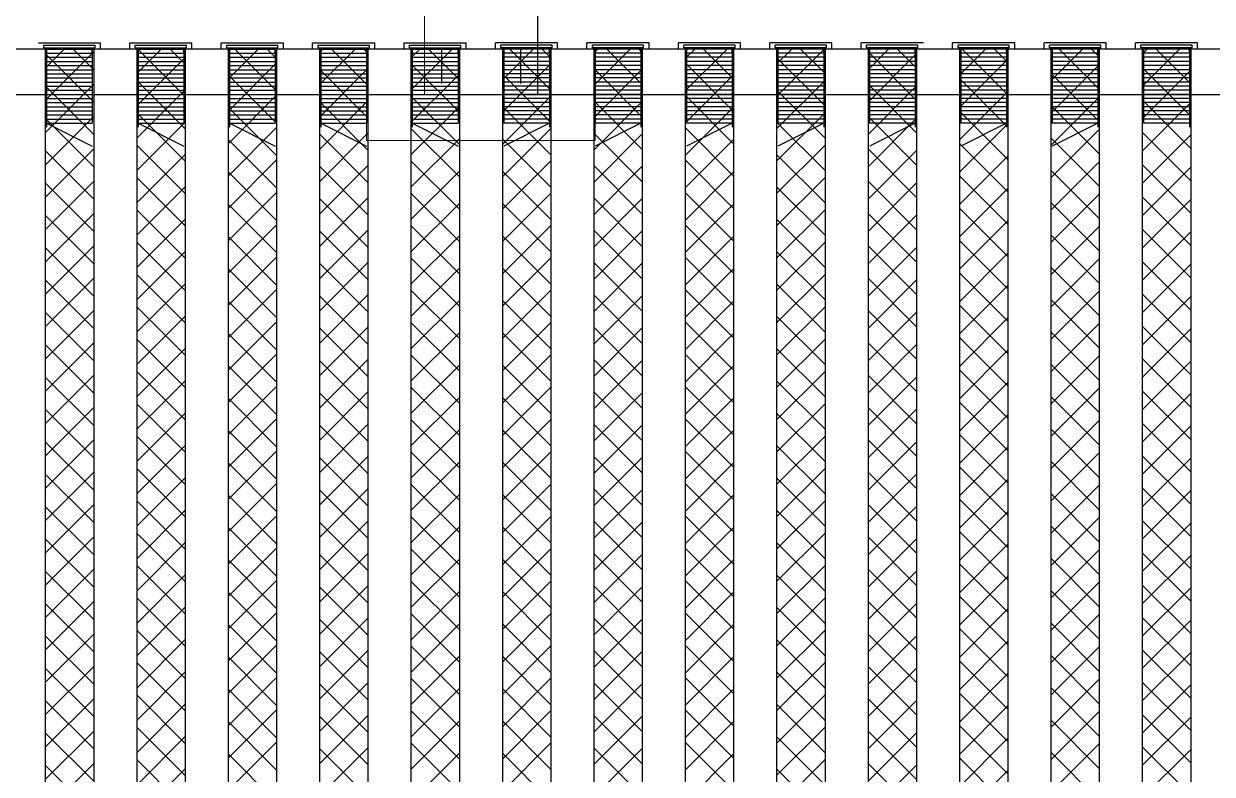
# Model space of a CAD drawing. Header units: inches. Extents: x 12 to 318, y 5 to 204.
# Drawn here: x 179.51 to 187.91, y 180.23 to 185.53 of the extents above; entities that cross this region are included whole.
import ezdxf

# ---------------------------------------------------------------- set-up
doc = ezdxf.new("R2010")
doc.units = ezdxf.units.IN
doc.header["$LTSCALE"] = 9.5
doc.header["$MEASUREMENT"] = 0
doc.linetypes.add('DASHED', pattern=[0.2067, 0.1654, -0.0413])
doc.linetypes.add('HIDD1', pattern=[0.09713, 0.064753, -0.032377])
doc.layers.get('0').update_dxf_attribs({"lineweight": 25})
doc.layers.add('Brade', color=5, linetype='Continuous', lineweight=25, true_color=0x0000ff)
doc.layers.add('Hidden', color=7, linetype='DASHED', lineweight=18)

# ---------------------------------------------------------------- blocks, each defined once
blk = doc.blocks.new('UPPER HEAD ADN ELEMENT DETAIL')
for p, q in [((0.33535, 0.00996), (-0.49793, 0.00996)), ((0.36086, -0.00704), (-0.52344, -0.00704))]:
    blk.add_line(p, q)
at = {"layer": 'Brade', "lineweight": 25}
for p, q in [((-0.24591, 0.01235), (-0.22278, 0.01235)), ((-0.24387, 0.01146), (-0.22482, 0.01146)), ((-0.24387, 0.01044), (-0.24387, 0.01146)), ((-0.24387, 0.01044), (-0.22482, 0.01044)), ((-0.24387, 0.01031), (-0.22482, 0.01031)), ((-0.24336, 0.00996), (-0.22533, 0.00996)), ((-0.24336, 0.00996), (-0.24336, -0.5377)), ((-0.24285, 0.00843), (-0.24285, 0.00996)), ((-0.24285, 0.00996), (-0.24285, -0.01912)), ((-0.22584, 0.00843), (-0.22584, 0.00996)), ((-0.22584, 0.00996), (-0.22584, -0.01759)), ((-0.22533, 0.00996), (-0.22533, -0.5377)), ((-0.22482, 0.01044), (-0.22482, 0.01146)), ((-0.22278, 0.00996), (-0.22278, 0.01235)), ((-0.21189, 0.00996), (-0.21189, 0.01235)), ((-0.21189, 0.01235), (-0.18877, 0.01235)), ((-0.20985, 0.01146), (-0.19081, 0.01146)), ((-0.20985, 0.01044), (-0.20985, 0.01146)), ((-0.20985, 0.01044), (-0.19081, 0.01044)), ((-0.20985, 0.01031), (-0.19081, 0.01031)), ((-0.20934, 0.00996), (-0.19132, 0.00996)), ((-0.20934, 0.00996), (-0.20934, -0.5377)), ((-0.20883, 0.00843), (-0.20883, 0.00996)), ((-0.20883, 0.00996), (-0.20883, -0.01912)), ((-0.19183, 0.00843), (-0.19183, 0.00996)), ((-0.19183, 0.00996), (-0.19183, -0.01759)), ((-0.19132, 0.00996), (-0.19132, -0.5377)), ((-0.19081, 0.01044), (-0.19081, 0.01146)), ((-0.18877, 0.00996), (-0.18877, 0.01235)), ((-0.17788, 0.00996), (-0.17788, 0.01235)), ((-0.17788, 0.01235), (-0.15476, 0.01235)), ((-0.17584, 0.01146), (-0.1568, 0.01146)), ((-0.17584, 0.01044), (-0.17584, 0.01146)), ((-0.17584, 0.01044), (-0.1568, 0.01044)), ((-0.17584, 0.01031), (-0.1568, 0.01031)), ((-0.17533, 0.00996), (-0.15731, 0.00996)), ((-0.17533, 0.00996), (-0.17533, -0.5377)), ((-0.17482, 0.00843), (-0.17482, 0.00996)), ((-0.17482, 0.00996), (-0.17482, -0.01912)), ((-0.15782, 0.00843), (-0.15782, 0.00996)), ((-0.15782, 0.00996), (-0.15782, -0.01759)), ((-0.15731, 0.00996), (-0.15731, -0.5377)), ((-0.1568, 0.01044), (-0.1568, 0.01146)), ((-0.15476, 0.00996), (-0.15476, 0.01235)), ((-0.14387, 0.00996), (-0.14387, 0.01235)), ((-0.14387, 0.01235), (-0.12074, 0.01235)), ((-0.14183, 0.01146), (-0.12278, 0.01146)), ((-0.14183, 0.01044), (-0.14183, 0.01146)), ((-0.14183, 0.01044), (-0.12278, 0.01044)), ((-0.14183, 0.01031), (-0.12278, 0.01031)), ((-0.14132, 0.00996), (-0.12329, 0.00996)), ((-0.14132, 0.00996), (-0.14132, -0.5377)), ((-0.14081, 0.00843), (-0.14081, 0.00996)), ((-0.14081, 0.00996), (-0.14081, -0.01912)), ((-0.1238, 0.00843), (-0.1238, 0.00996)), ((-0.1238, 0.00996), (-0.1238, -0.01759)), ((-0.12329, 0.00996), (-0.12329, -0.5377)), ((-0.12278, 0.01044), (-0.12278, 0.01146)), ((-0.12074, 0.00996), (-0.12074, 0.01235)), ((-0.10986, 0.00996), (-0.10986, 0.01235)), ((-0.10986, 0.01235), (-0.08673, 0.01235)), ((-0.10782, 0.01044), (-0.10782, 0.01146)), ((-0.10782, 0.01146), (-0.08877, 0.01146)), ((-0.10782, 0.01044), (-0.08877, 0.01044)), ((-0.10782, 0.01031), (-0.08877, 0.01031)), ((-0.10731, 0.00996), (-0.08928, 0.00996)), ((-0.10731, 0.00996), (-0.10731, -0.5377)), ((-0.1068, 0.00843), (-0.1068, 0.00996)), ((-0.1068, 0.00996), (-0.1068, -0.01912)), ((-0.09599, 0.00996), (-0.09599, -0.00279)), ((-0.08979, 0.00843), (-0.08979, 0.00996)), ((-0.08979, 0.00996), (-0.08979, -0.01759)), ((-0.08928, 0.00996), (-0.08928, -0.5377)), ((-0.08877, 0.01044), (-0.08877, 0.01146)), ((-0.08673, 0.00996), (-0.08673, 0.01235)), ((-0.07585, 0.00996), (-0.07585, 0.01235)), ((-0.05272, 0.01235), (-0.07585, 0.01235)), ((-0.07381, 0.01044), (-0.07381, 0.01146)), ((-0.05476, 0.01146), (-0.07381, 0.01146)), ((-0.05476, 0.01044), (-0.07381, 0.01044)), ((-0.05476, 0.01031), (-0.07381, 0.01031)), ((-0.0733, 0.00996), (-0.0733, -0.5377)), ((-0.05527, 0.00996), (-0.0733, 0.00996)), ((-0.07279, 0.00843), (-0.07279, 0.00996)), ((-0.07279, 0.00996), (-0.07279, -0.01759)), ((-0.06659, 0.00996), (-0.06659, -0.00279)), ((-0.05578, 0.00843), (-0.05578, 0.00996)), ((-0.05578, 0.00996), (-0.05578, -0.01912)), ((-0.05527, 0.00996), (-0.05527, -0.5377)), ((-0.05476, 0.01044), (-0.05476, 0.01146)), ((-0.05272, 0.00996), (-0.05272, 0.01235)), ((-0.04184, 0.00996), (-0.04184, 0.01235)), ((-0.01871, 0.01235), (-0.04184, 0.01235)), ((-0.02075, 0.01146), (-0.0398, 0.01146)), ((-0.0398, 0.01044), (-0.0398, 0.01146)), ((-0.02075, 0.01044), (-0.0398, 0.01044)), ((-0.02075, 0.01031), (-0.0398, 0.01031)), ((-0.02126, 0.00996), (-0.03929, 0.00996)), ((-0.03929, 0.00996), (-0.03929, -0.5377)), ((-0.03878, 0.00843), (-0.03878, 0.00996)), ((-0.03878, 0.00996), (-0.03878, -0.01759)), ((-0.02177, 0.00843), (-0.02177, 0.00996)), ((-0.02177, 0.00996), (-0.02177, -0.01912)), ((-0.02126, 0.00996), (-0.02126, -0.5377)), ((-0.02075, 0.01044), (-0.02075, 0.01146)), ((-0.01871, 0.00996), (-0.01871, 0.01235)), ((-0.00782, 0.00996), (-0.00782, 0.01235)), ((0.0153, 0.01235), (-0.00782, 0.01235)), ((0.01326, 0.01146), (-0.00578, 0.01146)), ((-0.00578, 0.01044), (-0.00578, 0.01146)), ((0.01326, 0.01044), (-0.00578, 0.01044)), ((0.01326, 0.01031), (-0.00578, 0.01031)), ((0.01275, 0.00996), (-0.00527, 0.00996)), ((-0.00527, 0.00996), (-0.00527, -0.5377)), ((-0.00476, 0.00843), (-0.00476, 0.00996)), ((-0.00476, 0.00996), (-0.00476, -0.01759)), ((0.01224, 0.00843), (0.01224, 0.00996)), ((0.01224, 0.00996), (0.01224, -0.01912)), ((0.01275, 0.00996), (0.01275, -0.5377)), ((0.01326, 0.01044), (0.01326, 0.01146)), ((0.0153, 0.00996), (0.0153, 0.01235)), ((0.02619, 0.00996), (0.02619, 0.01235)), ((0.04931, 0.01235), (0.02619, 0.01235)), ((0.04727, 0.01146), (0.02823, 0.01146)), ((0.02823, 0.01044), (0.02823, 0.01146)), ((0.04727, 0.01044), (0.02823, 0.01044)), ((0.04727, 0.01031), (0.02823, 0.01031)), ((0.04676, 0.00996), (0.02874, 0.00996)), ((0.02874, 0.00996), (0.02874, -0.5377)), ((0.02925, 0.00843), (0.02925, 0.00996)), ((0.02925, 0.00996), (0.02925, -0.01759)), ((0.04625, 0.00843), (0.04625, 0.00996)), ((0.04625, 0.00996), (0.04625, -0.01912)), ((0.04676, 0.00996), (0.04676, -0.5377)), ((0.04727, 0.01044), (0.04727, 0.01146)), ((0.04931, 0.00996), (0.04931, 0.01235)), ((0.0602, 0.00996), (0.0602, 0.01235)), ((0.08333, 0.01235), (0.0602, 0.01235)), ((0.08129, 0.01146), (0.06224, 0.01146)), ((0.06224, 0.01044), (0.06224, 0.01146)), ((0.08129, 0.01044), (0.06224, 0.01044)), ((0.08129, 0.01031), (0.06224, 0.01031)), ((0.08078, 0.00996), (0.06275, 0.00996)), ((0.06275, 0.00996), (0.06275, -0.5377)), ((0.06326, 0.00843), (0.06326, 0.00996)), ((0.06326, 0.00996), (0.06326, -0.01759)), ((0.08027, 0.00843), (0.08027, 0.00996)), ((0.08027, 0.00996), (0.08027, -0.01912)), ((0.08078, 0.00996), (0.08078, -0.5377)), ((0.08129, 0.01044), (0.08129, 0.01146)), ((0.09421, 0.00996), (0.09421, 0.01235)), ((0.11734, 0.01235), (0.09421, 0.01235)), ((0.1153, 0.01146), (0.09625, 0.01146)), ((0.09625, 0.01044), (0.09625, 0.01146)), ((0.1153, 0.01044), (0.09625, 0.01044)), ((0.1153, 0.01031), (0.09625, 0.01031)), ((0.09676, 0.00996), (0.09676, -0.5377)), ((0.11479, 0.00996), (0.09676, 0.00996)), ((0.09727, 0.00843), (0.09727, 0.00996)), ((0.09727, 0.00996), (0.09727, -0.01759)), ((0.11428, 0.00843), (0.11428, 0.00996)), ((0.11428, 0.00996), (0.11428, -0.01912)), ((0.11479, 0.00996), (0.11479, -0.5377)), ((0.1153, 0.01044), (0.1153, 0.01146)), ((0.11734, 0.00996), (0.11734, 0.01235)), ((0.15135, 0.01235), (0.12822, 0.01235)), ((0.12822, 0.00996), (0.12822, 0.01235)), ((0.13026, 0.01044), (0.13026, 0.01146)), ((0.14931, 0.01146), (0.13026, 0.01146)), ((0.14931, 0.01044), (0.13026, 0.01044)), ((0.14931, 0.01031), (0.13026, 0.01031)), ((0.13077, 0.00996), (0.13077, -0.5377)), ((0.1488, 0.00996), (0.13077, 0.00996)), ((0.13128, 0.00996), (0.13128, -0.01759)), ((0.13128, 0.00843), (0.13128, 0.00996)), ((0.14829, 0.00996), (0.14829, -0.01912)), ((0.14829, 0.00843), (0.14829, 0.00996)), ((0.1488, 0.00996), (0.1488, -0.5377)), ((0.14931, 0.01044), (0.14931, 0.01146)), ((0.15135, 0.00996), (0.15135, 0.01235)), ((0.18536, 0.01235), (0.16223, 0.01235)), ((0.16223, 0.00996), (0.16223, 0.01235)), ((0.16427, 0.01044), (0.16427, 0.01146)), ((0.18332, 0.01146), (0.16427, 0.01146)), ((0.18332, 0.01044), (0.16427, 0.01044)), ((0.18332, 0.01031), (0.16427, 0.01031)), ((0.16478, 0.00996), (0.16478, -0.5377)), ((0.18281, 0.00996), (0.16478, 0.00996)), ((0.16529, 0.00996), (0.16529, -0.01759)), ((0.16529, 0.00843), (0.16529, 0.00996)), ((0.1823, 0.00996), (0.1823, -0.01912)), ((0.1823, 0.00843), (0.1823, 0.00996)), ((0.18281, 0.00996), (0.18281, -0.5377)), ((0.18332, 0.01044), (0.18332, 0.01146)), ((0.18536, 0.00996), (0.18536, 0.01235)), ((-0.24285, 0.00843), (-0.22584, 0.00843)), ((-0.24285, 0.00843), (-0.22584, 0.00843)), ((-0.24285, 0.0069), (-0.22584, 0.0069)), ((-0.24285, 0.00537), (-0.22584, 0.00537)), ((-0.20883, 0.00843), (-0.19183, 0.00843)), ((-0.20883, 0.00843), (-0.19183, 0.00843)), ((-0.20883, 0.0069), (-0.19183, 0.0069)), ((-0.20883, 0.00537), (-0.19183, 0.00537)), ((-0.17482, 0.00843), (-0.15782, 0.00843)), ((-0.17482, 0.00843), (-0.15782, 0.00843)), ((-0.17482, 0.0069), (-0.15782, 0.0069)), ((-0.17482, 0.00537), (-0.15782, 0.00537)), ((-0.14081, 0.00843), (-0.1238, 0.00843)), ((-0.14081, 0.00843), (-0.1238, 0.00843)), ((-0.14081, 0.0069), (-0.1238, 0.0069)), ((-0.14081, 0.00537), (-0.1238, 0.00537)), ((-0.1068, 0.00843), (-0.08979, 0.00843)), ((-0.1068, 0.00843), (-0.08979, 0.00843)), ((-0.1068, 0.0069), (-0.08979, 0.0069)), ((-0.1068, 0.00537), (-0.08979, 0.00537)), ((-0.05578, 0.00843), (-0.07279, 0.00843)), ((-0.05578, 0.00843), (-0.07279, 0.00843)), ((-0.05578, 0.0069), (-0.07279, 0.0069)), ((-0.05578, 0.00537), (-0.07279, 0.00537)), ((-0.02177, 0.00843), (-0.03878, 0.00843)), ((-0.02177, 0.00843), (-0.03878, 0.00843)), ((-0.02177, 0.0069), (-0.03878, 0.0069)), ((-0.02177, 0.00537), (-0.03878, 0.00537)), ((0.01224, 0.00843), (-0.00476, 0.00843)), ((0.01224, 0.00843), (-0.00476, 0.00843)), ((0.01224, 0.0069), (-0.00476, 0.0069)), ((0.01224, 0.00537), (-0.00476, 0.00537)), ((0.04625, 0.00843), (0.02925, 0.00843)), ((0.04625, 0.00843), (0.02925, 0.00843)), ((0.04625, 0.0069), (0.02925, 0.0069)), ((0.04625, 0.00537), (0.02925, 0.00537)), ((0.08027, 0.00843), (0.06326, 0.00843)), ((0.08027, 0.00843), (0.06326, 0.00843)), ((0.08027, 0.0069), (0.06326, 0.0069)), ((0.08027, 0.00537), (0.06326, 0.00537)), ((0.11428, 0.00843), (0.09727, 0.00843)), ((0.11428, 0.00843), (0.09727, 0.00843)), ((0.11428, 0.0069), (0.09727, 0.0069)), ((0.11428, 0.00537), (0.09727, 0.00537)), ((0.14829, 0.00843), (0.13128, 0.00843)), ((0.14829, 0.00843), (0.13128, 0.00843)), ((0.14829, 0.0069), (0.13128, 0.0069)), ((0.14829, 0.00537), (0.13128, 0.00537)), ((0.1823, 0.00843), (0.16529, 0.00843)), ((0.1823, 0.00843), (0.16529, 0.00843)), ((0.1823, 0.0069), (0.16529, 0.0069)), ((0.1823, 0.00537), (0.16529, 0.00537)), ((-0.24285, 0.00384), (-0.22584, 0.00384)), ((-0.24285, 0.00231), (-0.22584, 0.00231)), ((-0.24285, 0.00078), (-0.22584, 0.00078)), ((-0.20883, 0.00384), (-0.19183, 0.00384)), ((-0.20883, 0.00231), (-0.19183, 0.00231)), ((-0.20883, 0.00078), (-0.19183, 0.00078)), ((-0.17482, 0.00384), (-0.15782, 0.00384)), ((-0.17482, 0.00231), (-0.15782, 0.00231)), ((-0.17482, 0.00078), (-0.15782, 0.00078)), ((-0.14081, 0.00384), (-0.1238, 0.00384)), ((-0.14081, 0.00231), (-0.1238, 0.00231)), ((-0.14081, 0.00078), (-0.1238, 0.00078)), ((-0.1068, 0.00384), (-0.08979, 0.00384)), ((-0.1068, 0.00231), (-0.08979, 0.00231)), ((-0.1068, 0.00078), (-0.08979, 0.00078)), ((-0.05578, 0.00384), (-0.07279, 0.00384)), ((-0.05578, 0.00231), (-0.07279, 0.00231)), ((-0.05578, 0.00078), (-0.07279, 0.00078)), ((-0.02177, 0.00384), (-0.03878, 0.00384)), ((-0.02177, 0.00231), (-0.03878, 0.00231)), ((-0.02177, 0.00078), (-0.03878, 0.00078)), ((0.01224, 0.00384), (-0.00476, 0.00384)), ((0.01224, 0.00231), (-0.00476, 0.00231)), ((0.01224, 0.00078), (-0.00476, 0.00078)), ((0.04625, 0.00384), (0.02925, 0.00384)), ((0.04625, 0.00231), (0.02925, 0.00231)), ((0.04625, 0.00078), (0.02925, 0.00078)), ((0.08027, 0.00384), (0.06326, 0.00384)), ((0.08027, 0.00231), (0.06326, 0.00231)), ((0.08027, 0.00078), (0.06326, 0.00078)), ((0.11428, 0.00384), (0.09727, 0.00384)), ((0.11428, 0.00231), (0.09727, 0.00231)), ((0.11428, 0.00078), (0.09727, 0.00078)), ((0.14829, 0.00384), (0.13128, 0.00384)), ((0.14829, 0.00231), (0.13128, 0.00231)), ((0.14829, 0.00078), (0.13128, 0.00078)), ((0.1823, 0.00384), (0.16529, 0.00384)), ((0.1823, 0.00231), (0.16529, 0.00231)), ((0.1823, 0.00078), (0.16529, 0.00078)), ((-0.24285, -0.00075), (-0.22584, -0.00075)), ((-0.24285, -0.00228), (-0.22584, -0.00228)), ((-0.24285, -0.00381), (-0.22584, -0.00381)), ((-0.20883, -0.00075), (-0.19183, -0.00075)), ((-0.20883, -0.00228), (-0.19183, -0.00228)), ((-0.20883, -0.00381), (-0.19183, -0.00381)), ((-0.17482, -0.00075), (-0.15782, -0.00075)), ((-0.17482, -0.00228), (-0.15782, -0.00228)), ((-0.17482, -0.00381), (-0.15782, -0.00381)), ((-0.14081, -0.00075), (-0.1238, -0.00075)), ((-0.14081, -0.00228), (-0.1238, -0.00228)), ((-0.14081, -0.00381), (-0.1238, -0.00381)), ((-0.1068, -0.00075), (-0.08979, -0.00075)), ((-0.1068, -0.00228), (-0.08979, -0.00228)), ((-0.1068, -0.00381), (-0.08979, -0.00381)), ((-0.05578, -0.00075), (-0.07279, -0.00075)), ((-0.05578, -0.00228), (-0.07279, -0.00228)), ((-0.05578, -0.00381), (-0.07279, -0.00381)), ((-0.02177, -0.00075), (-0.03878, -0.00075)), ((-0.02177, -0.00228), (-0.03878, -0.00228)), ((-0.02177, -0.00381), (-0.03878, -0.00381)), ((0.01224, -0.00075), (-0.00476, -0.00075)), ((0.01224, -0.00228), (-0.00476, -0.00228)), ((0.01224, -0.00381), (-0.00476, -0.00381)), ((0.04625, -0.00075), (0.02925, -0.00075)), ((0.04625, -0.00228), (0.02925, -0.00228)), ((0.04625, -0.00381), (0.02925, -0.00381)), ((0.08027, -0.00075), (0.06326, -0.00075)), ((0.08027, -0.00228), (0.06326, -0.00228)), ((0.08027, -0.00381), (0.06326, -0.00381)), ((0.11428, -0.00075), (0.09727, -0.00075)), ((0.11428, -0.00228), (0.09727, -0.00228)), ((0.11428, -0.00381), (0.09727, -0.00381)), ((0.14829, -0.00075), (0.13128, -0.00075)), ((0.14829, -0.00228), (0.13128, -0.00228)), ((0.14829, -0.00381), (0.13128, -0.00381)), ((0.1823, -0.00075), (0.16529, -0.00075)), ((0.1823, -0.00228), (0.16529, -0.00228)), ((0.1823, -0.00381), (0.16529, -0.00381)), ((-0.24285, -0.00534), (-0.22584, -0.00534)), ((-0.24285, -0.00687), (-0.22584, -0.00687)), ((-0.24285, -0.0084), (-0.22584, -0.0084)), ((-0.20883, -0.00534), (-0.19183, -0.00534)), ((-0.20883, -0.00687), (-0.19183, -0.00687)), ((-0.20883, -0.0084), (-0.19183, -0.0084)), ((-0.17482, -0.00534), (-0.15782, -0.00534)), ((-0.17482, -0.00687), (-0.15782, -0.00687)), ((-0.17482, -0.0084), (-0.15782, -0.0084)), ((-0.14081, -0.00534), (-0.1238, -0.00534)), ((-0.14081, -0.00687), (-0.1238, -0.00687)), ((-0.14081, -0.0084), (-0.1238, -0.0084)), ((-0.1068, -0.00534), (-0.08979, -0.00534)), ((-0.1068, -0.00687), (-0.08979, -0.00687)), ((-0.1068, -0.0084), (-0.08979, -0.0084)), ((-0.05578, -0.00534), (-0.07279, -0.00534)), ((-0.05578, -0.00687), (-0.07279, -0.00687)), ((-0.05578, -0.0084), (-0.07279, -0.0084)), ((-0.02177, -0.00534), (-0.03878, -0.00534)), ((-0.02177, -0.00687), (-0.03878, -0.00687)), ((-0.02177, -0.0084), (-0.03878, -0.0084)), ((0.01224, -0.00534), (-0.00476, -0.00534)), ((0.01224, -0.00687), (-0.00476, -0.00687)), ((0.01224, -0.0084), (-0.00476, -0.0084)), ((0.04625, -0.00534), (0.02925, -0.00534)), ((0.04625, -0.00687), (0.02925, -0.00687)), ((0.04625, -0.0084), (0.02925, -0.0084)), ((0.08027, -0.00534), (0.06326, -0.00534)), ((0.08027, -0.00687), (0.06326, -0.00687)), ((0.08027, -0.0084), (0.06326, -0.0084)), ((0.11428, -0.00534), (0.09727, -0.00534)), ((0.11428, -0.00687), (0.09727, -0.00687)), ((0.11428, -0.0084), (0.09727, -0.0084)), ((0.14829, -0.00534), (0.13128, -0.00534)), ((0.14829, -0.00687), (0.13128, -0.00687)), ((0.14829, -0.0084), (0.13128, -0.0084)), ((0.1823, -0.00534), (0.16529, -0.00534)), ((0.1823, -0.00687), (0.16529, -0.00687)), ((0.1823, -0.0084), (0.16529, -0.0084)), ((-0.24285, -0.00993), (-0.22584, -0.00993)), ((-0.24285, -0.01146), (-0.22584, -0.01146)), ((-0.24285, -0.013), (-0.22584, -0.013)), ((-0.20883, -0.00993), (-0.19183, -0.00993)), ((-0.20883, -0.01146), (-0.19183, -0.01146)), ((-0.20883, -0.013), (-0.19183, -0.013)), ((-0.17482, -0.00993), (-0.15782, -0.00993)), ((-0.17482, -0.01146), (-0.15782, -0.01146)), ((-0.17482, -0.013), (-0.15782, -0.013)), ((-0.14081, -0.00993), (-0.1238, -0.00993)), ((-0.14081, -0.01146), (-0.1238, -0.01146)), ((-0.14081, -0.013), (-0.1238, -0.013)), ((-0.1068, -0.00993), (-0.08979, -0.00993)), ((-0.1068, -0.01146), (-0.08979, -0.01146)), ((-0.1068, -0.013), (-0.08979, -0.013)), ((-0.05578, -0.00993), (-0.07279, -0.00993)), ((-0.05578, -0.01146), (-0.07279, -0.01146)), ((-0.05578, -0.013), (-0.07279, -0.013)), ((-0.02177, -0.00993), (-0.03878, -0.00993)), ((-0.02177, -0.01146), (-0.03878, -0.01146)), ((-0.02177, -0.013), (-0.03878, -0.013)), ((0.01224, -0.00993), (-0.00476, -0.00993)), ((0.01224, -0.01146), (-0.00476, -0.01146)), ((0.01224, -0.013), (-0.00476, -0.013)), ((0.04625, -0.00993), (0.02925, -0.00993)), ((0.04625, -0.01146), (0.02925, -0.01146)), ((0.04625, -0.013), (0.02925, -0.013)), ((0.08027, -0.00993), (0.06326, -0.00993)), ((0.08027, -0.01146), (0.06326, -0.01146)), ((0.08027, -0.013), (0.06326, -0.013)), ((0.11428, -0.00993), (0.09727, -0.00993)), ((0.11428, -0.01146), (0.09727, -0.01146)), ((0.11428, -0.013), (0.09727, -0.013)), ((0.14829, -0.00993), (0.13128, -0.00993)), ((0.14829, -0.01146), (0.13128, -0.01146)), ((0.14829, -0.013), (0.13128, -0.013)), ((0.1823, -0.00993), (0.16529, -0.00993)), ((0.1823, -0.01146), (0.16529, -0.01146)), ((0.1823, -0.013), (0.16529, -0.013)), ((-0.24285, -0.01453), (-0.22584, -0.01453)), ((-0.24285, -0.01606), (-0.22584, -0.01606)), ((-0.24285, -0.01759), (-0.22584, -0.02609)), ((-0.24285, -0.01759), (-0.22584, -0.01759)), ((-0.20883, -0.01453), (-0.19183, -0.01453)), ((-0.20883, -0.01606), (-0.19183, -0.01606)), ((-0.20883, -0.01759), (-0.19183, -0.02609)), ((-0.20883, -0.01759), (-0.19183, -0.01759)), ((-0.17482, -0.01453), (-0.15782, -0.01453)), ((-0.17482, -0.01606), (-0.15782, -0.01606)), ((-0.17482, -0.01759), (-0.15782, -0.02609)), ((-0.17482, -0.01759), (-0.15782, -0.01759)), ((-0.14081, -0.01453), (-0.1238, -0.01453)), ((-0.14081, -0.01606), (-0.1238, -0.01606)), ((-0.14081, -0.01759), (-0.1238, -0.02609)), ((-0.14081, -0.01759), (-0.1238, -0.01759)), ((-0.1068, -0.01453), (-0.08979, -0.01453)), ((-0.1068, -0.01606), (-0.08979, -0.01606)), ((-0.1068, -0.01759), (-0.08979, -0.02609)), ((-0.1068, -0.01759), (-0.08979, -0.01759)), ((-0.05578, -0.01453), (-0.07279, -0.01453)), ((-0.05578, -0.01606), (-0.07279, -0.01606)), ((-0.05578, -0.01759), (-0.07279, -0.02609)), ((-0.05578, -0.01759), (-0.07279, -0.01759)), ((-0.02177, -0.01453), (-0.03878, -0.01453)), ((-0.02177, -0.01606), (-0.03878, -0.01606)), ((-0.02177, -0.01759), (-0.03878, -0.02609)), ((-0.02177, -0.01759), (-0.03878, -0.01759)), ((0.01224, -0.01453), (-0.00476, -0.01453)), ((0.01224, -0.01606), (-0.00476, -0.01606)), ((0.01224, -0.01759), (-0.00476, -0.02609)), ((0.01224, -0.01759), (-0.00476, -0.01759)), ((0.04625, -0.01453), (0.02925, -0.01453)), ((0.04625, -0.01606), (0.02925, -0.01606)), ((0.04625, -0.01759), (0.02925, -0.02609)), ((0.04625, -0.01759), (0.02925, -0.01759)), ((0.08027, -0.01453), (0.06326, -0.01453)), ((0.08027, -0.01606), (0.06326, -0.01606)), ((0.08027, -0.01759), (0.06326, -0.02609)), ((0.08027, -0.01759), (0.06326, -0.01759)), ((0.11428, -0.01453), (0.09727, -0.01453)), ((0.11428, -0.01606), (0.09727, -0.01606)), ((0.11428, -0.01759), (0.09727, -0.02609)), ((0.11428, -0.01759), (0.09727, -0.01759)), ((0.14829, -0.01453), (0.13128, -0.01453)), ((0.14829, -0.01606), (0.13128, -0.01606)), ((0.14829, -0.01759), (0.13128, -0.01759)), ((0.14829, -0.01759), (0.13128, -0.02609)), ((0.1823, -0.01453), (0.16529, -0.01453)), ((0.1823, -0.01606), (0.16529, -0.01606)), ((0.1823, -0.01759), (0.16529, -0.01759))]:
    blk.add_line(p, q, dxfattribs=at)
at = {"layer": 'Brade', "color": 5, "linetype": 'Continuous', "lineweight": 25, "true_color": 0x0000ff}
for p, q in [((-0.24336, 0.00293), (-0.23632, 0.00996)), ((-0.24336, -0.0091), (-0.22533, 0.00893)), ((-0.233, 0.00996), (-0.22533, 0.00229)), ((-0.20934, 0.00086), (-0.20025, 0.00996)), ((-0.20895, 0.00996), (-0.19132, -0.00767)), ((-0.19693, 0.00996), (-0.19132, 0.00436)), ((-0.17533, -0.0012), (-0.16417, 0.00996)), ((-0.17288, 0.00996), (-0.15731, -0.00561)), ((-0.16085, 0.00996), (-0.15731, 0.00642)), ((-0.14132, 0.00876), (-0.14012, 0.00996)), ((-0.14132, -0.00326), (-0.1281, 0.00996)), ((-0.1368, 0.00996), (-0.12329, -0.00354)), ((-0.12478, 0.00996), (-0.12329, 0.00848)), ((-0.10731, 0.0067), (-0.10405, 0.00996)), ((-0.10731, -0.00532), (-0.09202, 0.00996)), ((-0.10073, 0.00996), (-0.08928, -0.00148)), ((-0.06185, 0.00996), (-0.0733, -0.00148)), ((-0.05527, -0.00532), (-0.07056, 0.00996)), ((-0.05527, 0.0067), (-0.05853, 0.00996)), ((-0.02578, 0.00996), (-0.03929, -0.00354)), ((-0.0378, 0.00996), (-0.03929, 0.00848)), ((-0.02126, -0.00326), (-0.03448, 0.00996)), ((-0.02126, 0.00876), (-0.02246, 0.00996)), ((0.0103, 0.00996), (-0.00527, -0.00561)), ((-0.00173, 0.00996), (-0.00527, 0.00642)), ((0.01275, -0.0012), (0.00159, 0.00996)), ((0.04637, 0.00996), (0.02874, -0.00767)), ((0.03435, 0.00996), (0.02874, 0.00436)), ((0.04676, 0.00086), (0.03767, 0.00996)), ((0.07042, 0.00996), (0.06275, 0.00229)), ((0.08078, -0.0091), (0.06275, 0.00893)), ((0.08078, 0.00293), (0.07374, 0.00996)), ((0.10649, 0.00996), (0.09676, 0.00023)), ((0.11479, -0.00703), (0.09779, 0.00996)), ((0.11479, 0.00499), (0.10982, 0.00996)), ((0.14257, 0.00996), (0.13077, -0.00183)), ((0.1488, -0.00497), (0.13387, 0.00996)), ((0.1488, 0.00705), (0.14589, 0.00996)), ((0.17864, 0.00996), (0.16478, -0.0039)), ((0.16662, 0.00996), (0.16478, 0.00813)), ((0.18281, -0.00291), (0.16994, 0.00996)), ((0.18281, 0.00912), (0.18196, 0.00996)), ((-0.24336, 0.00829), (-0.22533, -0.00973)), ((-0.20934, -0.01116), (-0.19132, 0.00687)), ((-0.17533, -0.01322), (-0.15731, 0.0048)), ((-0.10731, 0.00452), (-0.08928, -0.01351)), ((-0.05527, 0.00452), (-0.0733, -0.01351)), ((0.01275, -0.01322), (-0.00527, 0.0048)), ((0.04676, -0.01116), (0.02874, 0.00687)), ((0.08078, 0.00829), (0.06275, -0.00973)), ((0.11479, 0.00623), (0.09676, -0.0118)), ((-0.17533, 0.00039), (-0.15731, -0.01763)), ((-0.14132, -0.01529), (-0.12329, 0.00274)), ((-0.14132, 0.00246), (-0.12329, -0.01557)), ((-0.10731, -0.01735), (-0.08928, 0.00068)), ((-0.05527, -0.01735), (-0.0733, 0.00068)), ((-0.02126, -0.01529), (-0.03929, 0.00274)), ((-0.02126, 0.00246), (-0.03929, -0.01557)), ((0.01275, 0.00039), (-0.00527, -0.01763)), ((0.1488, 0.00417), (0.13077, -0.01386)), ((0.1488, -0.017), (0.13077, 0.00103)), ((0.18281, -0.01493), (0.16478, 0.00309)), ((0.18281, 0.0021), (0.16478, -0.01592)), ((-0.24336, -0.02112), (-0.22533, -0.0031)), ((-0.24336, -0.00373), (-0.22533, -0.02176)), ((-0.20934, -0.00167), (-0.19132, -0.01969)), ((0.04676, -0.00167), (0.02874, -0.01969)), ((0.08078, -0.02112), (0.06275, -0.0031)), ((0.08078, -0.00373), (0.06275, -0.02176)), ((0.11479, -0.01906), (0.09676, -0.00103)), ((-0.20934, -0.02318), (-0.19132, -0.00516)), ((-0.17533, -0.02525), (-0.15731, -0.00722)), ((-0.10731, -0.0075), (-0.08928, -0.02553)), ((-0.05527, -0.0075), (-0.0733, -0.02553)), ((0.01275, -0.02525), (-0.00527, -0.00722)), ((0.04676, -0.02318), (0.02874, -0.00516)), ((0.11479, -0.00579), (0.09676, -0.02382)), ((0.1488, -0.00786), (0.13077, -0.02588)), ((-0.17533, -0.01163), (-0.15731, -0.02966)), ((-0.14132, -0.02731), (-0.12329, -0.00929)), ((-0.14132, -0.00957), (-0.12329, -0.02759)), ((-0.10731, -0.02937), (-0.08928, -0.01135)), ((-0.05527, -0.02937), (-0.0733, -0.01135)), ((-0.02126, -0.02731), (-0.03929, -0.00929)), ((-0.02126, -0.00957), (-0.03929, -0.02759)), ((0.01275, -0.01163), (-0.00527, -0.02966)), ((0.11479, -0.03108), (0.09676, -0.01306)), ((0.1488, -0.02902), (0.13077, -0.01099)), ((0.18281, -0.02696), (0.16478, -0.00893)), ((0.18281, -0.00992), (0.16478, -0.02795)), ((-0.24336, -0.03315), (-0.22533, -0.01512)), ((-0.24336, -0.01576), (-0.22533, -0.03378)), ((-0.20934, -0.01369), (-0.19132, -0.03172)), ((-0.20934, -0.03521), (-0.19132, -0.01718)), ((0.04676, -0.01369), (0.02874, -0.03172)), ((0.04676, -0.03521), (0.02874, -0.01718)), ((0.08078, -0.03315), (0.06275, -0.01512)), ((0.08078, -0.01576), (0.06275, -0.03378)), ((-0.17533, -0.03727), (-0.15731, -0.01925)), ((-0.14132, -0.03934), (-0.12329, -0.02131)), ((-0.14132, -0.02159), (-0.12329, -0.03962)), ((-0.10731, -0.01953), (-0.08928, -0.03756)), ((-0.05527, -0.01953), (-0.0733, -0.03756)), ((-0.02126, -0.03934), (-0.03929, -0.02131)), ((-0.02126, -0.02159), (-0.03929, -0.03962)), ((0.01275, -0.03727), (-0.00527, -0.01925)), ((0.11479, -0.01782), (0.09676, -0.03585)), ((0.1488, -0.01988), (0.13077, -0.03791)), ((0.18281, -0.03898), (0.16478, -0.02096)), ((0.18281, -0.02195), (0.16478, -0.03997)), ((-0.20934, -0.02572), (-0.19132, -0.04374)), ((-0.17533, -0.02366), (-0.15731, -0.04168)), ((-0.10731, -0.0414), (-0.08928, -0.02337)), ((-0.05527, -0.0414), (-0.0733, -0.02337)), ((0.01275, -0.02366), (-0.00527, -0.04168)), ((0.04676, -0.02572), (0.02874, -0.04374)), ((0.11479, -0.04311), (0.09676, -0.02508)), ((0.1488, -0.04105), (0.13077, -0.02302)), ((-0.24336, -0.04517), (-0.22533, -0.02715)), ((-0.24336, -0.02778), (-0.22533, -0.04581)), ((-0.20934, -0.04723), (-0.19132, -0.02921)), ((0.04676, -0.04723), (0.02874, -0.02921)), ((0.08078, -0.04517), (0.06275, -0.02715)), ((0.08078, -0.02778), (0.06275, -0.04581)), ((0.11479, -0.02984), (0.09676, -0.04787)), ((-0.17533, -0.0493), (-0.15731, -0.03127)), ((-0.14132, -0.05136), (-0.12329, -0.03333)), ((-0.14132, -0.03362), (-0.12329, -0.05164)), ((-0.10731, -0.03155), (-0.08928, -0.04958)), ((-0.05527, -0.03155), (-0.0733, -0.04958)), ((-0.02126, -0.05136), (-0.03929, -0.03333)), ((-0.02126, -0.03362), (-0.03929, -0.05164)), ((0.01275, -0.0493), (-0.00527, -0.03127)), ((0.1488, -0.03191), (0.13077, -0.04993)), ((0.1488, -0.05307), (0.13077, -0.03504)), ((0.18281, -0.05101), (0.16478, -0.03298)), ((0.18281, -0.03397), (0.16478, -0.052)), ((-0.24336, -0.0572), (-0.22533, -0.03917)), ((-0.20934, -0.03774), (-0.19132, -0.05577)), ((-0.17533, -0.03568), (-0.15731, -0.05371)), ((-0.10731, -0.05342), (-0.08928, -0.0354)), ((-0.05527, -0.05342), (-0.0733, -0.0354)), ((0.01275, -0.03568), (-0.00527, -0.05371)), ((0.04676, -0.03774), (0.02874, -0.05577)), ((0.08078, -0.0572), (0.06275, -0.03917)), ((0.11479, -0.05513), (0.09676, -0.03711)), ((-0.24336, -0.03981), (-0.22533, -0.05783)), ((-0.20934, -0.05926), (-0.19132, -0.04123)), ((-0.17533, -0.06132), (-0.15731, -0.0433)), ((-0.10731, -0.04358), (-0.08928, -0.0616)), ((-0.05527, -0.04358), (-0.0733, -0.0616)), ((0.01275, -0.06132), (-0.00527, -0.0433)), ((0.04676, -0.05926), (0.02874, -0.04123)), ((0.08078, -0.03981), (0.06275, -0.05783)), ((0.11479, -0.04187), (0.09676, -0.0599)), ((0.1488, -0.04393), (0.13077, -0.06196)), ((-0.17533, -0.04771), (-0.15731, -0.06573)), ((-0.14132, -0.06339), (-0.12329, -0.04536)), ((-0.14132, -0.04564), (-0.12329, -0.06367)), ((-0.10731, -0.06545), (-0.08928, -0.04742)), ((-0.05527, -0.06545), (-0.0733, -0.04742)), ((-0.02126, -0.06339), (-0.03929, -0.04536)), ((-0.02126, -0.04564), (-0.03929, -0.06367)), ((0.01275, -0.04771), (-0.00527, -0.06573)), ((0.1488, -0.0651), (0.13077, -0.04707)), ((0.18281, -0.06303), (0.16478, -0.04501)), ((0.18281, -0.046), (0.16478, -0.06402)), ((-0.24336, -0.06922), (-0.22533, -0.0512)), ((-0.24336, -0.05183), (-0.22533, -0.06986)), ((-0.20934, -0.04977), (-0.19132, -0.06779)), ((0.04676, -0.04977), (0.02874, -0.06779)), ((0.08078, -0.06922), (0.06275, -0.0512)), ((0.08078, -0.05183), (0.06275, -0.06986)), ((0.11479, -0.06716), (0.09676, -0.04913)), ((-0.20934, -0.07128), (-0.19132, -0.05326)), ((-0.17533, -0.07335), (-0.15731, -0.05532)), ((-0.14132, -0.07541), (-0.12329, -0.05738)), ((-0.10731, -0.0556), (-0.08928, -0.07363)), ((-0.05527, -0.0556), (-0.0733, -0.07363)), ((-0.02126, -0.07541), (-0.03929, -0.05738)), ((0.01275, -0.07335), (-0.00527, -0.05532)), ((0.04676, -0.07128), (0.02874, -0.05326)), ((0.11479, -0.05389), (0.09676, -0.07192)), ((0.1488, -0.05596), (0.13077, -0.07398)), ((0.18281, -0.07506), (0.16478, -0.05703)), ((-0.20934, -0.06179), (-0.19132, -0.07982)), ((-0.17533, -0.05973), (-0.15731, -0.07776)), ((-0.14132, -0.05767), (-0.12329, -0.07569)), ((-0.10731, -0.07747), (-0.08928, -0.05945)), ((-0.05527, -0.07747), (-0.0733, -0.05945)), ((-0.02126, -0.05767), (-0.03929, -0.07569)), ((0.01275, -0.05973), (-0.00527, -0.07776)), ((0.04676, -0.06179), (0.02874, -0.07982)), ((0.11479, -0.07918), (0.09676, -0.06116)), ((0.1488, -0.07712), (0.13077, -0.05909)), ((0.18281, -0.05802), (0.16478, -0.07605)), ((-0.24336, -0.08125), (-0.22533, -0.06322)), ((-0.24336, -0.06386), (-0.22533, -0.08188)), ((-0.20934, -0.08331), (-0.19132, -0.06528)), ((0.04676, -0.08331), (0.02874, -0.06528)), ((0.08078, -0.08125), (0.06275, -0.06322)), ((0.08078, -0.06386), (0.06275, -0.08188)), ((0.11479, -0.06592), (0.09676, -0.08395)), ((-0.17533, -0.08537), (-0.15731, -0.06735)), ((-0.14132, -0.08744), (-0.12329, -0.06941)), ((-0.14132, -0.06969), (-0.12329, -0.08772)), ((-0.10731, -0.06763), (-0.08928, -0.08565)), ((-0.05527, -0.06763), (-0.0733, -0.08565)), ((-0.02126, -0.08744), (-0.03929, -0.06941)), ((-0.02126, -0.06969), (-0.03929, -0.08772)), ((0.01275, -0.08537), (-0.00527, -0.06735)), ((0.1488, -0.06798), (0.13077, -0.08601)), ((0.18281, -0.08708), (0.16478, -0.06906)), ((0.18281, -0.07005), (0.16478, -0.08807)), ((-0.20934, -0.07382), (-0.19132, -0.09184)), ((-0.17533, -0.07175), (-0.15731, -0.08978)), ((-0.10731, -0.0895), (-0.08928, -0.07147)), ((-0.05527, -0.0895), (-0.0733, -0.07147)), ((0.01275, -0.07175), (-0.00527, -0.08978)), ((0.04676, -0.07382), (0.02874, -0.09184)), ((0.11479, -0.09121), (0.09676, -0.07318)), ((0.1488, -0.08915), (0.13077, -0.07112)), ((-0.24336, -0.09327), (-0.22533, -0.07525)), ((-0.24336, -0.07588), (-0.22533, -0.09391)), ((-0.20934, -0.09533), (-0.19132, -0.07731)), ((-0.17533, -0.0974), (-0.15731, -0.07937)), ((0.01275, -0.0974), (-0.00527, -0.07937)), ((0.04676, -0.09533), (0.02874, -0.07731)), ((0.08078, -0.09327), (0.06275, -0.07525)), ((0.08078, -0.07588), (0.06275, -0.09391)), ((0.11479, -0.07794), (0.09676, -0.09597)), ((-0.17533, -0.08378), (-0.15731, -0.10181)), ((-0.14132, -0.09946), (-0.12329, -0.08143)), ((-0.14132, -0.08172), (-0.12329, -0.09974)), ((-0.10731, -0.07965), (-0.08928, -0.09768)), ((-0.10731, -0.10152), (-0.08928, -0.0835)), ((-0.05527, -0.07965), (-0.0733, -0.09768)), ((-0.05527, -0.10152), (-0.0733, -0.0835)), ((-0.02126, -0.09946), (-0.03929, -0.08143)), ((-0.02126, -0.08172), (-0.03929, -0.09974)), ((0.01275, -0.08378), (-0.00527, -0.10181)), ((0.1488, -0.08001), (0.13077, -0.09803)), ((0.1488, -0.10117), (0.13077, -0.08314)), ((0.18281, -0.09911), (0.16478, -0.08108)), ((0.18281, -0.08207), (0.16478, -0.1001)), ((-0.24336, -0.1053), (-0.22533, -0.08727)), ((-0.24336, -0.08791), (-0.22533, -0.10593)), ((-0.20934, -0.08584), (-0.19132, -0.10387)), ((0.04676, -0.08584), (0.02874, -0.10387)), ((0.08078, -0.1053), (0.06275, -0.08727)), ((0.08078, -0.08791), (0.06275, -0.10593)), ((0.11479, -0.10323), (0.09676, -0.08521)), ((-0.20934, -0.10736), (-0.19132, -0.08933)), ((-0.17533, -0.10942), (-0.15731, -0.0914)), ((-0.10731, -0.09168), (-0.08928, -0.1097)), ((-0.05527, -0.09168), (-0.0733, -0.1097)), ((0.01275, -0.10942), (-0.00527, -0.0914)), ((0.04676, -0.10736), (0.02874, -0.08933)), ((0.11479, -0.08997), (0.09676, -0.108)), ((0.1488, -0.09203), (0.13077, -0.11006)), ((-0.17533, -0.0958), (-0.15731, -0.11383)), ((-0.14132, -0.11149), (-0.12329, -0.09346)), ((-0.14132, -0.09374), (-0.12329, -0.11177)), ((-0.10731, -0.11355), (-0.08928, -0.09552)), ((-0.05527, -0.11355), (-0.0733, -0.09552)), ((-0.02126, -0.11149), (-0.03929, -0.09346)), ((-0.02126, -0.09374), (-0.03929, -0.11177)), ((0.01275, -0.0958), (-0.00527, -0.11383)), ((0.11479, -0.11526), (0.09676, -0.09723)), ((0.1488, -0.11319), (0.13077, -0.09517)), ((0.18281, -0.11113), (0.16478, -0.09311)), ((0.18281, -0.0941), (0.16478, -0.11212)), ((-0.24336, -0.11732), (-0.22533, -0.0993)), ((-0.24336, -0.09993), (-0.22533, -0.11796)), ((-0.20934, -0.09787), (-0.19132, -0.11589)), ((-0.20934, -0.11938), (-0.19132, -0.10136)), ((0.04676, -0.09787), (0.02874, -0.11589)), ((0.04676, -0.11938), (0.02874, -0.10136)), ((0.08078, -0.11732), (0.06275, -0.0993)), ((0.08078, -0.09993), (0.06275, -0.11796)), ((-0.17533, -0.12145), (-0.15731, -0.10342)), ((-0.14132, -0.12351), (-0.12329, -0.10548)), ((-0.14132, -0.10577), (-0.12329, -0.12379)), ((-0.10731, -0.1037), (-0.08928, -0.12173)), ((-0.05527, -0.1037), (-0.0733, -0.12173)), ((-0.02126, -0.12351), (-0.03929, -0.10548)), ((-0.02126, -0.10577), (-0.03929, -0.12379)), ((0.01275, -0.12145), (-0.00527, -0.10342)), ((0.11479, -0.10199), (0.09676, -0.12002)), ((0.1488, -0.10406), (0.13077, -0.12208)), ((0.18281, -0.12316), (0.16478, -0.10513)), ((-0.20934, -0.10989), (-0.19132, -0.12792)), ((-0.17533, -0.10783), (-0.15731, -0.12586)), ((-0.10731, -0.12557), (-0.08928, -0.10755)), ((-0.05527, -0.12557), (-0.0733, -0.10755)), ((0.01275, -0.10783), (-0.00527, -0.12586)), ((0.04676, -0.10989), (0.02874, -0.12792)), ((0.11479, -0.12728), (0.09676, -0.10926)), ((0.1488, -0.12522), (0.13077, -0.10719)), ((0.18281, -0.10612), (0.16478, -0.12415)), ((-0.24336, -0.12935), (-0.22533, -0.11132)), ((-0.24336, -0.11196), (-0.22533, -0.12998)), ((-0.20934, -0.13141), (-0.19132, -0.11338)), ((0.04676, -0.13141), (0.02874, -0.11338)), ((0.08078, -0.12935), (0.06275, -0.11132)), ((0.08078, -0.11196), (0.06275, -0.12998)), ((0.11479, -0.11402), (0.09676, -0.13205)), ((-0.17533, -0.13347), (-0.15731, -0.11545)), ((-0.14132, -0.13554), (-0.12329, -0.11751)), ((-0.14132, -0.11779), (-0.12329, -0.13582)), ((-0.10731, -0.11573), (-0.08928, -0.13375)), ((-0.05527, -0.11573), (-0.0733, -0.13375)), ((-0.02126, -0.13554), (-0.03929, -0.11751)), ((-0.02126, -0.11779), (-0.03929, -0.13582)), ((0.01275, -0.13347), (-0.00527, -0.11545)), ((0.1488, -0.11608), (0.13077, -0.13411)), ((0.1488, -0.13724), (0.13077, -0.11922)), ((0.18281, -0.13518), (0.16478, -0.11716)), ((0.18281, -0.11815), (0.16478, -0.13617)), ((-0.24336, -0.14137), (-0.22533, -0.12334)), ((-0.20934, -0.12192), (-0.19132, -0.13994)), ((-0.17533, -0.11985), (-0.15731, -0.13788)), ((-0.10731, -0.1376), (-0.08928, -0.11957)), ((-0.05527, -0.1376), (-0.0733, -0.11957)), ((0.01275, -0.11985), (-0.00527, -0.13788)), ((0.04676, -0.12192), (0.02874, -0.13994)), ((0.08078, -0.14137), (0.06275, -0.12334)), ((0.11479, -0.13931), (0.09676, -0.12128)), ((-0.24336, -0.12398), (-0.22533, -0.14201)), ((-0.20934, -0.14343), (-0.19132, -0.12541)), ((-0.17533, -0.1455), (-0.15731, -0.12747)), ((-0.10731, -0.12775), (-0.08928, -0.14578)), ((-0.05527, -0.12775), (-0.0733, -0.14578)), ((0.01275, -0.1455), (-0.00527, -0.12747)), ((0.04676, -0.14343), (0.02874, -0.12541)), ((0.08078, -0.12398), (0.06275, -0.14201)), ((0.11479, -0.12604), (0.09676, -0.14407)), ((0.1488, -0.12811), (0.13077, -0.14613)), ((-0.17533, -0.13188), (-0.15731, -0.14991)), ((-0.14132, -0.14756), (-0.12329, -0.12953)), ((-0.14132, -0.12982), (-0.12329, -0.14784)), ((-0.10731, -0.14962), (-0.08928, -0.1316)), ((-0.05527, -0.14962), (-0.0733, -0.1316)), ((-0.02126, -0.14756), (-0.03929, -0.12953)), ((-0.02126, -0.12982), (-0.03929, -0.14784)), ((0.01275, -0.13188), (-0.00527, -0.14991)), ((0.1488, -0.14927), (0.13077, -0.13124)), ((0.18281, -0.14721), (0.16478, -0.12918)), ((0.18281, -0.13017), (0.16478, -0.1482)), ((-0.24336, -0.1534), (-0.22533, -0.13537)), ((-0.24336, -0.13601), (-0.22533, -0.15403)), ((-0.20934, -0.13394), (-0.19132, -0.15197)), ((0.04676, -0.13394), (0.02874, -0.15197)), ((0.08078, -0.1534), (0.06275, -0.13537)), ((0.08078, -0.13601), (0.06275, -0.15403)), ((0.11479, -0.15133), (0.09676, -0.13331)), ((-0.20934, -0.15546), (-0.19132, -0.13743)), ((-0.17533, -0.15752), (-0.15731, -0.1395)), ((-0.10731, -0.13978), (-0.08928, -0.1578)), ((-0.05527, -0.13978), (-0.0733, -0.1578)), ((0.01275, -0.15752), (-0.00527, -0.1395)), ((0.04676, -0.15546), (0.02874, -0.13743)), ((0.11479, -0.13807), (0.09676, -0.1561)), ((0.1488, -0.14013), (0.13077, -0.15816)), ((0.18281, -0.15923), (0.16478, -0.14121)), ((-0.17533, -0.1439), (-0.15731, -0.16193)), ((-0.14132, -0.15959), (-0.12329, -0.14156)), ((-0.14132, -0.14184), (-0.12329, -0.15987)), ((-0.10731, -0.16165), (-0.08928, -0.14362)), ((-0.05527, -0.16165), (-0.0733, -0.14362)), ((-0.02126, -0.15959), (-0.03929, -0.14156)), ((-0.02126, -0.14184), (-0.03929, -0.15987)), ((0.01275, -0.1439), (-0.00527, -0.16193)), ((0.11479, -0.16336), (0.09676, -0.14533)), ((0.1488, -0.16129), (0.13077, -0.14327)), ((0.18281, -0.1422), (0.16478, -0.16022)), ((-0.24336, -0.16542), (-0.22533, -0.14739)), ((-0.24336, -0.14803), (-0.22533, -0.16606)), ((-0.20934, -0.14597), (-0.19132, -0.16399)), ((-0.20934, -0.16748), (-0.19132, -0.14946)), ((0.04676, -0.14597), (0.02874, -0.16399)), ((0.04676, -0.16748), (0.02874, -0.14946)), ((0.08078, -0.16542), (0.06275, -0.14739)), ((0.08078, -0.14803), (0.06275, -0.16606)), ((0.11479, -0.15009), (0.09676, -0.16812)), ((-0.17533, -0.16955), (-0.15731, -0.15152)), ((-0.14132, -0.17161), (-0.12329, -0.15358)), ((-0.14132, -0.15387), (-0.12329, -0.17189)), ((-0.10731, -0.1518), (-0.08928, -0.16983)), ((-0.05527, -0.1518), (-0.0733, -0.16983)), ((-0.02126, -0.17161), (-0.03929, -0.15358)), ((-0.02126, -0.15387), (-0.03929, -0.17189)), ((0.01275, -0.16955), (-0.00527, -0.15152)), ((0.1488, -0.15216), (0.13077, -0.17018)), ((0.18281, -0.17126), (0.16478, -0.15323)), ((0.18281, -0.15422), (0.16478, -0.17225)), ((-0.20934, -0.15799), (-0.19132, -0.17602)), ((-0.17533, -0.15593), (-0.15731, -0.17396)), ((-0.10731, -0.17367), (-0.08928, -0.15565)), ((-0.05527, -0.17367), (-0.0733, -0.15565)), ((0.01275, -0.15593), (-0.00527, -0.17396)), ((0.04676, -0.15799), (0.02874, -0.17602)), ((0.11479, -0.17538), (0.09676, -0.15736)), ((0.1488, -0.17332), (0.13077, -0.15529)), ((-0.24336, -0.17745), (-0.22533, -0.15942)), ((-0.24336, -0.16006), (-0.22533, -0.17808)), ((-0.20934, -0.17951), (-0.19132, -0.16148)), ((-0.17533, -0.18157), (-0.15731, -0.16355)), ((0.01275, -0.18157), (-0.00527, -0.16355)), ((0.04676, -0.17951), (0.02874, -0.16148)), ((0.08078, -0.17745), (0.06275, -0.15942)), ((0.08078, -0.16006), (0.06275, -0.17808)), ((0.11479, -0.16212), (0.09676, -0.18015)), ((-0.17533, -0.16795), (-0.15731, -0.18598)), ((-0.14132, -0.18364), (-0.12329, -0.16561)), ((-0.14132, -0.16589), (-0.12329, -0.18392)), ((-0.10731, -0.16383), (-0.08928, -0.18185)), ((-0.10731, -0.1857), (-0.08928, -0.16767)), ((-0.05527, -0.16383), (-0.0733, -0.18185)), ((-0.05527, -0.1857), (-0.0733, -0.16767)), ((-0.02126, -0.18364), (-0.03929, -0.16561)), ((-0.02126, -0.16589), (-0.03929, -0.18392)), ((0.01275, -0.16795), (-0.00527, -0.18598)), ((0.1488, -0.16418), (0.13077, -0.18221)), ((0.1488, -0.18534), (0.13077, -0.16732)), ((0.18281, -0.18328), (0.16478, -0.16526)), ((0.18281, -0.16625), (0.16478, -0.18427)), ((-0.24336, -0.18947), (-0.22533, -0.17144)), ((-0.24336, -0.17208), (-0.22533, -0.19011)), ((-0.20934, -0.17002), (-0.19132, -0.18804)), ((0.04676, -0.17002), (0.02874, -0.18804)), ((0.08078, -0.18947), (0.06275, -0.17144)), ((0.08078, -0.17208), (0.06275, -0.19011)), ((0.11479, -0.18741), (0.09676, -0.16938)), ((-0.20934, -0.19153), (-0.19132, -0.17351)), ((-0.17533, -0.1936), (-0.15731, -0.17557)), ((-0.10731, -0.17585), (-0.08928, -0.19388)), ((-0.05527, -0.17585), (-0.0733, -0.19388)), ((0.01275, -0.1936), (-0.00527, -0.17557)), ((0.04676, -0.19153), (0.02874, -0.17351)), ((0.11479, -0.17414), (0.09676, -0.19217)), ((0.1488, -0.17621), (0.13077, -0.19423)), ((-0.17533, -0.17998), (-0.15731, -0.19801)), ((-0.14132, -0.19566), (-0.12329, -0.17763)), ((-0.14132, -0.17792), (-0.12329, -0.19594)), ((-0.10731, -0.19772), (-0.08928, -0.1797)), ((-0.05527, -0.19772), (-0.0733, -0.1797)), ((-0.02126, -0.19566), (-0.03929, -0.17763)), ((-0.02126, -0.17792), (-0.03929, -0.19594)), ((0.01275, -0.17998), (-0.00527, -0.19801)), ((0.1488, -0.19737), (0.13077, -0.17934)), ((0.18281, -0.19531), (0.16478, -0.17728)), ((0.18281, -0.17827), (0.16478, -0.1963)), ((-0.24336, -0.2015), (-0.22533, -0.18347)), ((-0.24336, -0.18411), (-0.22533, -0.20213)), ((-0.20934, -0.18204), (-0.19132, -0.20007)), ((-0.20934, -0.20356), (-0.19132, -0.18553)), ((0.04676, -0.18204), (0.02874, -0.20007)), ((0.04676, -0.20356), (0.02874, -0.18553)), ((0.08078, -0.2015), (0.06275, -0.18347)), ((0.08078, -0.18411), (0.06275, -0.20213)), ((0.11479, -0.19943), (0.09676, -0.18141)), ((-0.17533, -0.20562), (-0.15731, -0.1876)), ((-0.14132, -0.20769), (-0.12329, -0.18966)), ((-0.14132, -0.18994), (-0.12329, -0.20797)), ((-0.10731, -0.18788), (-0.08928, -0.2059)), ((-0.05527, -0.18788), (-0.0733, -0.2059)), ((-0.02126, -0.20769), (-0.03929, -0.18966)), ((-0.02126, -0.18994), (-0.03929, -0.20797)), ((0.01275, -0.20562), (-0.00527, -0.1876)), ((0.11479, -0.18617), (0.09676, -0.20419)), ((0.1488, -0.18823), (0.13077, -0.20626)), ((0.18281, -0.20733), (0.16478, -0.1893)), ((-0.20934, -0.19407), (-0.19132, -0.21209)), ((-0.17533, -0.192), (-0.15731, -0.21003)), ((-0.10731, -0.20975), (-0.08928, -0.19172)), ((-0.05527, -0.20975), (-0.0733, -0.19172)), ((0.01275, -0.192), (-0.00527, -0.21003)), ((0.04676, -0.19407), (0.02874, -0.21209)), ((0.11479, -0.21146), (0.09676, -0.19343)), ((0.1488, -0.20939), (0.13077, -0.19137)), ((0.18281, -0.1903), (0.16478, -0.20832)), ((-0.24336, -0.21352), (-0.22533, -0.19549)), ((-0.24336, -0.19613), (-0.22533, -0.21416)), ((-0.20934, -0.21558), (-0.19132, -0.19756)), ((0.04676, -0.21558), (0.02874, -0.19756)), ((0.08078, -0.21352), (0.06275, -0.19549)), ((0.08078, -0.19613), (0.06275, -0.21416)), ((0.11479, -0.19819), (0.09676, -0.21622)), ((-0.17533, -0.21765), (-0.15731, -0.19962)), ((-0.14132, -0.21971), (-0.12329, -0.20168)), ((-0.14132, -0.20197), (-0.12329, -0.21999)), ((-0.10731, -0.1999), (-0.08928, -0.21793)), ((-0.05527, -0.1999), (-0.0733, -0.21793)), ((-0.02126, -0.21971), (-0.03929, -0.20168)), ((-0.02126, -0.20197), (-0.03929, -0.21999)), ((0.01275, -0.21765), (-0.00527, -0.19962)), ((0.1488, -0.20026), (0.13077, -0.21828)), ((0.18281, -0.21936), (0.16478, -0.20133)), ((0.18281, -0.20232), (0.16478, -0.22035)), ((-0.24336, -0.22555), (-0.22533, -0.20752)), ((-0.20934, -0.20609), (-0.19132, -0.22412)), ((-0.17533, -0.20403), (-0.15731, -0.22206)), ((-0.10731, -0.22177), (-0.08928, -0.20375)), ((-0.05527, -0.22177), (-0.0733, -0.20375)), ((0.01275, -0.20403), (-0.00527, -0.22206)), ((0.04676, -0.20609), (0.02874, -0.22412)), ((0.08078, -0.22555), (0.06275, -0.20752)), ((0.11479, -0.22348), (0.09676, -0.20546)), ((0.1488, -0.22142), (0.13077, -0.20339)), ((-0.24336, -0.20816), (-0.22533, -0.22618)), ((-0.20934, -0.22761), (-0.19132, -0.20958)), ((-0.17533, -0.22967), (-0.15731, -0.21165)), ((-0.10731, -0.21193), (-0.08928, -0.22995)), ((-0.05527, -0.21193), (-0.0733, -0.22995)), ((0.01275, -0.22967), (-0.00527, -0.21165)), ((0.04676, -0.22761), (0.02874, -0.20958)), ((0.08078, -0.20816), (0.06275, -0.22618)), ((0.11479, -0.21022), (0.09676, -0.22824)), ((-0.17533, -0.21605), (-0.15731, -0.23408)), ((-0.14132, -0.23173), (-0.12329, -0.21371)), ((-0.14132, -0.21399), (-0.12329, -0.23202)), ((-0.10731, -0.2338), (-0.08928, -0.21577)), ((-0.05527, -0.2338), (-0.0733, -0.21577)), ((-0.02126, -0.23173), (-0.03929, -0.21371)), ((-0.02126, -0.21399), (-0.03929, -0.23202)), ((0.01275, -0.21605), (-0.00527, -0.23408)), ((0.1488, -0.21228), (0.13077, -0.23031)), ((0.1488, -0.23344), (0.13077, -0.21542)), ((0.18281, -0.23138), (0.16478, -0.21335)), ((0.18281, -0.21434), (0.16478, -0.23237)), ((-0.24336, -0.23757), (-0.22533, -0.21954)), ((-0.24336, -0.22018), (-0.22533, -0.23821)), ((-0.20934, -0.21812), (-0.19132, -0.23614)), ((0.04676, -0.21812), (0.02874, -0.23614)), ((0.08078, -0.23757), (0.06275, -0.21954)), ((0.08078, -0.22018), (0.06275, -0.23821)), ((0.11479, -0.23551), (0.09676, -0.21748)), ((-0.20934, -0.23963), (-0.19132, -0.22161)), ((-0.17533, -0.2417), (-0.15731, -0.22367)), ((-0.10731, -0.22395), (-0.08928, -0.24198)), ((-0.05527, -0.22395), (-0.0733, -0.24198)), ((0.01275, -0.2417), (-0.00527, -0.22367)), ((0.04676, -0.23963), (0.02874, -0.22161)), ((0.11479, -0.22224), (0.09676, -0.24027)), ((0.1488, -0.22431), (0.13077, -0.24233)), ((0.18281, -0.24341), (0.16478, -0.22538)), ((-0.17533, -0.22808), (-0.15731, -0.24611)), ((-0.14132, -0.24376), (-0.12329, -0.22573)), ((-0.14132, -0.22602), (-0.12329, -0.24404)), ((-0.10731, -0.24582), (-0.08928, -0.2278)), ((-0.05527, -0.24582), (-0.0733, -0.2278)), ((-0.02126, -0.24376), (-0.03929, -0.22573)), ((-0.02126, -0.22602), (-0.03929, -0.24404)), ((0.01275, -0.22808), (-0.00527, -0.24611)), ((0.11479, -0.24753), (0.09676, -0.22951)), ((0.1488, -0.24547), (0.13077, -0.22744)), ((0.18281, -0.22637), (0.16478, -0.2444)), ((-0.24336, -0.2496), (-0.22533, -0.23157)), ((-0.24336, -0.23221), (-0.22533, -0.25023)), ((-0.20934, -0.23014), (-0.19132, -0.24817)), ((-0.20934, -0.25166), (-0.19132, -0.23363)), ((0.04676, -0.23014), (0.02874, -0.24817)), ((0.04676, -0.25166), (0.02874, -0.23363)), ((0.08078, -0.2496), (0.06275, -0.23157)), ((0.08078, -0.23221), (0.06275, -0.25023)), ((0.11479, -0.23427), (0.09676, -0.25229)), ((-0.17533, -0.25372), (-0.15731, -0.2357)), ((-0.14132, -0.25578), (-0.12329, -0.23776)), ((-0.14132, -0.23804), (-0.12329, -0.25607)), ((-0.10731, -0.23598), (-0.08928, -0.254)), ((-0.05527, -0.23598), (-0.0733, -0.254)), ((-0.02126, -0.25578), (-0.03929, -0.23776)), ((-0.02126, -0.23804), (-0.03929, -0.25607)), ((0.01275, -0.25372), (-0.00527, -0.2357)), ((0.1488, -0.23633), (0.13077, -0.25436)), ((0.18281, -0.25543), (0.16478, -0.2374)), ((0.18281, -0.23839), (0.16478, -0.25642)), ((-0.20934, -0.24217), (-0.19132, -0.26019)), ((-0.17533, -0.2401), (-0.15731, -0.25813)), ((-0.10731, -0.25785), (-0.08928, -0.23982)), ((-0.05527, -0.25785), (-0.0733, -0.23982)), ((0.01275, -0.2401), (-0.00527, -0.25813)), ((0.04676, -0.24217), (0.02874, -0.26019)), ((0.11479, -0.25956), (0.09676, -0.24153)), ((0.1488, -0.25749), (0.13077, -0.23947)), ((-0.24336, -0.26162), (-0.22533, -0.24359)), ((-0.24336, -0.24423), (-0.22533, -0.26226)), ((-0.20934, -0.26368), (-0.19132, -0.24566)), ((0.04676, -0.26368), (0.02874, -0.24566)), ((0.08078, -0.26162), (0.06275, -0.24359)), ((0.08078, -0.24423), (0.06275, -0.26226)), ((0.11479, -0.24629), (0.09676, -0.26432)), ((-0.17533, -0.26575), (-0.15731, -0.24772)), ((-0.14132, -0.26781), (-0.12329, -0.24978)), ((-0.14132, -0.25007), (-0.12329, -0.26809)), ((-0.10731, -0.248), (-0.08928, -0.26603)), ((-0.10731, -0.26987), (-0.08928, -0.25185)), ((-0.05527, -0.248), (-0.0733, -0.26603)), ((-0.05527, -0.26987), (-0.0733, -0.25185)), ((-0.02126, -0.26781), (-0.03929, -0.24978)), ((-0.02126, -0.25007), (-0.03929, -0.26809)), ((0.01275, -0.26575), (-0.00527, -0.24772)), ((0.1488, -0.24836), (0.13077, -0.26638)), ((0.1488, -0.26952), (0.13077, -0.25149)), ((0.18281, -0.26746), (0.16478, -0.24943)), ((0.18281, -0.25042), (0.16478, -0.26845)), ((-0.24336, -0.27365), (-0.22533, -0.25562)), ((-0.24336, -0.25626), (-0.22533, -0.27428)), ((-0.20934, -0.25419), (-0.19132, -0.27222)), ((-0.17533, -0.25213), (-0.15731, -0.27015)), ((0.01275, -0.25213), (-0.00527, -0.27015)), ((0.04676, -0.25419), (0.02874, -0.27222)), ((0.08078, -0.27365), (0.06275, -0.25562)), ((0.08078, -0.25626), (0.06275, -0.27428)), ((0.11479, -0.27158), (0.09676, -0.25356)), ((-0.20934, -0.27571), (-0.19132, -0.25768)), ((0.04676, -0.27571), (0.02874, -0.25768)), ((0.11479, -0.25832), (0.09676, -0.27634))]:
    blk.add_line(p, q, dxfattribs=at)
at = {"layer": 'Hidden', "linetype": 'HIDD1'}
for p, q in [((-0.10231, 0.1992), (-0.10231, -0.00704)), ((-0.1238, -0.00704), (-0.1238, -0.02405)), ((-0.06428, -0.00704), (0.02074, -0.00704)), ((-0.03878, -0.00704), (-0.03878, -0.02405)), ((-0.1238, -0.02405), (-0.03878, -0.02405))]:
    blk.add_line(p, q, dxfattribs=at)
at = {"layer": 'Hidden', "linetype": 'HIDD1', "lineweight": 25}
blk.add_line((-0.06027, 0.1992), (-0.06027, -0.00704), dxfattribs=at)

msp = doc.modelspace()

# ---------------------------------------------------------------- block references
at = {"xscale": 19, "yscale": 19, "zscale": 19}
msp.add_blockref('UPPER HEAD ADN ELEMENT DETAIL', (184.285716, 185.16667), dxfattribs=at)

doc.saveas('drawing.dxf')
